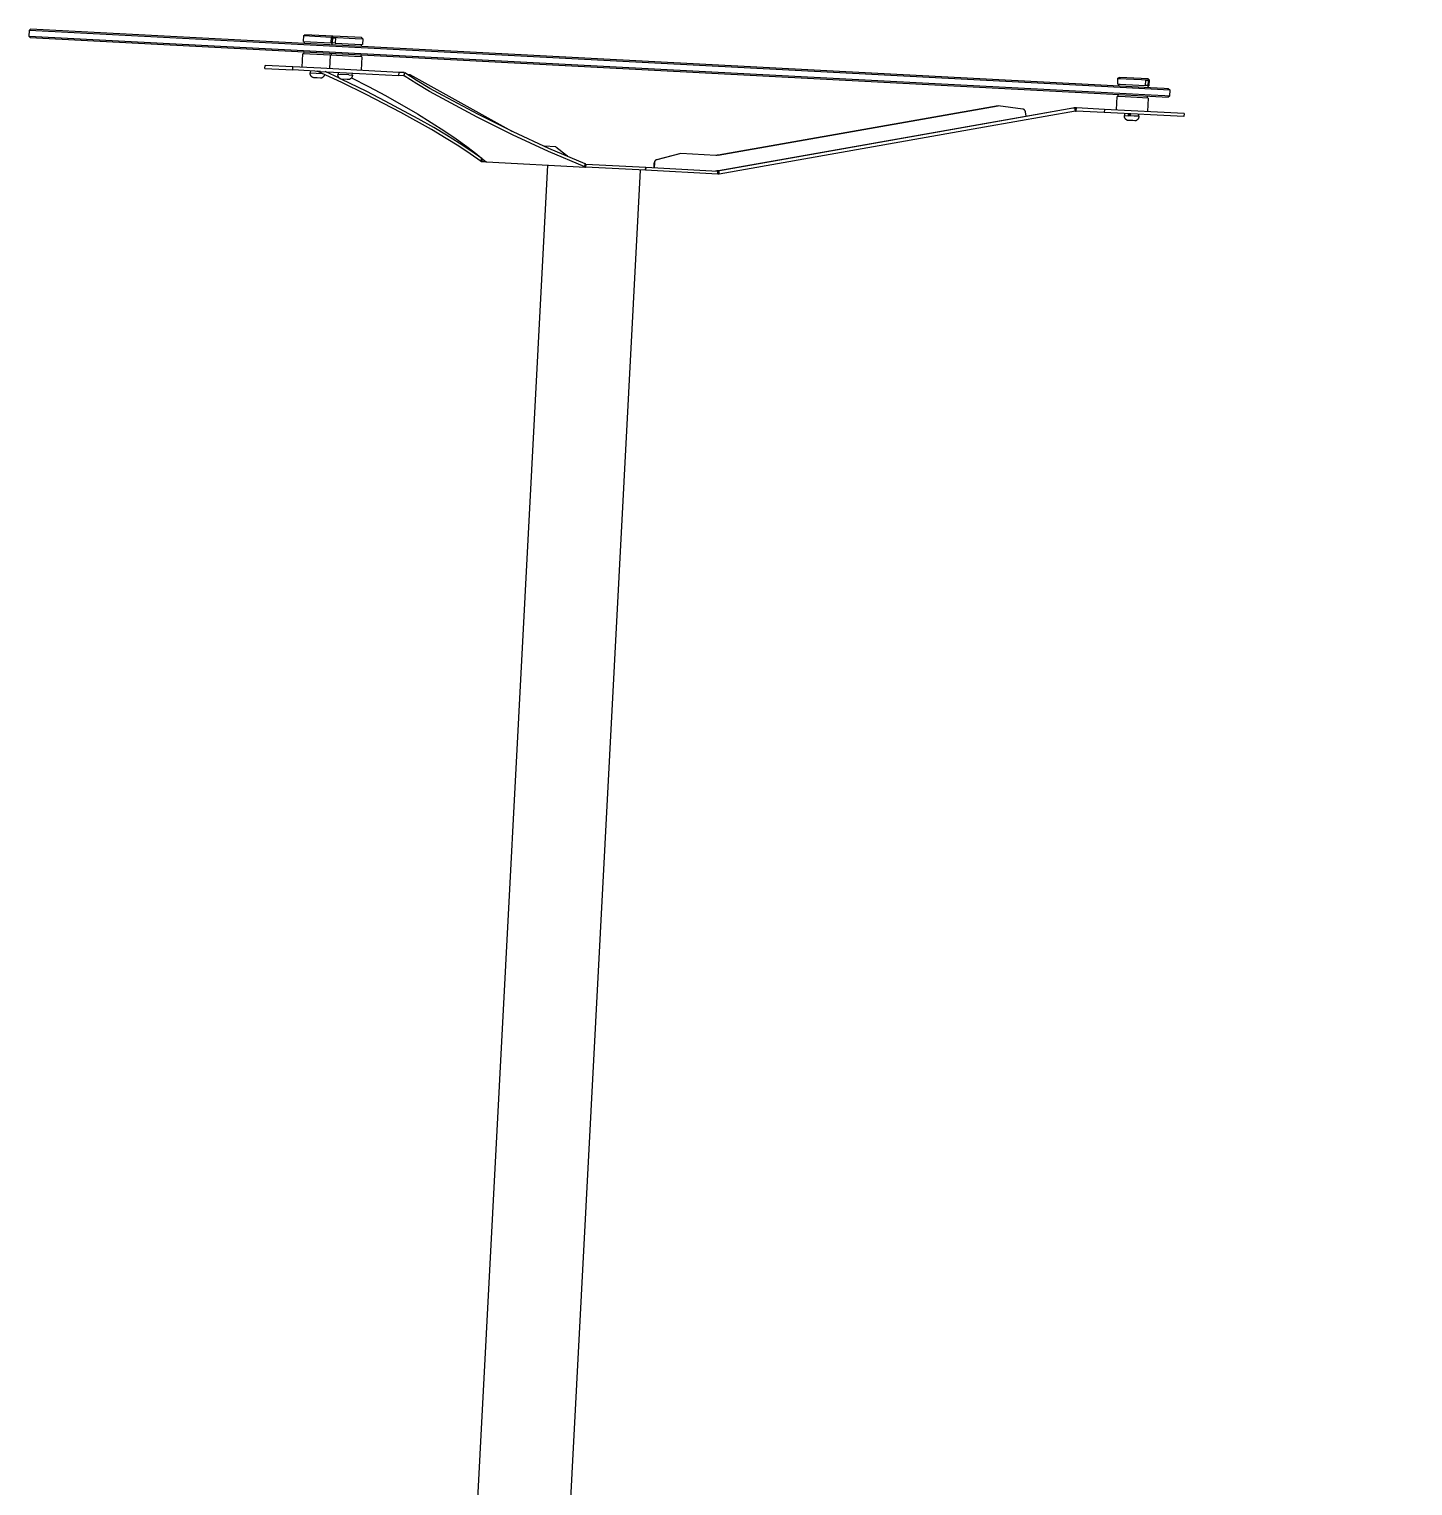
# Model space of a CAD drawing. Header units: millimetres. Extents: x 492 to 7139, y 278 to 5201.
# Drawn here: x 3445 to 4778, y 3629 to 5032 of the extents above; entities that cross this region are included whole.
import ezdxf

# ---------------------------------------------------------------- set-up
doc = ezdxf.new("R2010")
doc.units = ezdxf.units.MM
doc.layers.add('ZANO_R', color=7, linetype='Continuous', lineweight=0)
doc.layers.add('ZANO_W', color=1, linetype='Continuous', lineweight=0)
doc.styles.get("Standard").update_dxf_attribs({"font": 'arial.ttf'})
doc.dimstyles.new('pl i ang', dxfattribs={"dimtxt": 50, "dimasz": 50, "dimexe": 1.25, "dimexo": 0.625, "dimgap": 10, "dimtad": 1, "dimtoh": 1, "dimtxsty": 'Standard', "dimcen": 2.5, "dimclrd": 1, "dimclre": 1, "dimclrt": 1, "dimadec": 0, "dimazin": 0, "dimtfac": 1, "dimtmove": 0, "dimatfit": 3, "dimfxl": 1, "dimarcsym": 1})

# ---------------------------------------------------------------- blocks, each defined once
blk = doc.blocks.new('*D401')
at = {"layer": 'ZANO_W', "color": 1, "lineweight": -2}
blk.add_arc((3923.3, 2788.6), 669.4, 3.4245, 83.5755, dxfattribs=at)
at = {"layer": 'ZANO_W', "color": 1}
for points in [[(3998.7, 3460.4), (3997.7, 3447.2), (3958.3, 3457.1)], [(4584.8, 2828.4), (4598.1, 2828.8), (4592.7, 2788.6)]]:
    blk.add_solid(points, dxfattribs=at)
at = {"layer": 'ZANO_W', "color": 1, "insert": (4431.1, 3270.5), "char_height": 40, "attachment_point": 5, "rotation": 313.5}
blk.add_mtext('87%%d', dxfattribs=at)

msp = doc.modelspace()

# ---------------------------------------------------------------- linework, layer by layer
at = {"layer": 'ZANO_R'}
for p, q in [((3445.3, 5025.4), (3445.6, 5031.4)), ((4478.2, 4971.3), (3445.3, 5025.4)), ((3446.2, 5024.4), (3445.3, 5025.4)), ((3445.6, 5031.4), (3446.6, 5032.4)), ((3445.6, 5031.4), (3445.6, 5031.4)), ((3445.6, 5031.4), (4478.5, 4977.3)), ((3446.2, 5024.4), (3446.2, 5024.4)), ((3446.2, 5024.4), (4477.3, 4970.3)), ((4477.7, 4978.3), (3446.6, 5032.4)), ((3709.6, 5020.6), (3709.9, 5026.1)), ((3709.9, 5026.1), (3710.9, 5027)), ((3709.9, 5026.1), (3736.6, 5024.7)), ((3709.9, 5026.1), (3709.9, 5026.1)), ((3709.9, 5026.1), (3709.9, 5026.1)), ((3709.9, 5026.1), (3709.9, 5026.1)), ((3709.9, 5026.1), (3709.9, 5026.1)), ((3709.9, 5026.1), (3709.9, 5026.1)), ((3709.9, 5026.1), (3709.9, 5026.1)), ((3709.9, 5026.1), (3709.9, 5026.1)), ((3709.9, 5026.1), (3709.9, 5026.1)), ((3737.7, 5025.6), (3710.9, 5027)), ((3710.9, 5027), (3710.9, 5027)), ((3736.3, 5019.2), (3736.6, 5024.7)), ((3736.6, 5024.7), (3737.7, 5025.6)), ((3736.6, 5024.7), (3759.5, 5023.5)), ((3737.4, 5019.1), (3737.7, 5024.1)), ((3759, 5024.5), (3737.7, 5025.6)), ((3737.7, 5024.1), (3740.3, 5024)), ((3740.3, 5024), (3740.1, 5019)), ((3765.6, 5024.2), (3759, 5024.5)), ((3759.5, 5023.5), (3766.6, 5023.1)), ((3765.6, 5024.2), (3766.6, 5023.1)), ((3709.6, 5020.6), (3736.3, 5019.2)), ((3709.6, 5020.6), (3709.6, 5020.6)), ((3709.6, 5020.6), (3709.6, 5020.6)), ((3709.6, 5020.6), (3709.6, 5020.6)), ((3709.6, 5020.6), (3709.6, 5020.6)), ((3709.6, 5020.6), (3709.6, 5020.6)), ((3709.6, 5020.6), (3709.6, 5020.6)), ((3709.6, 5020.6), (3709.6, 5020.6)), ((3710, 5008.6), (3710.1, 5010.6)), ((3710.5, 5018.5), (3710.6, 5020.5)), ((3736.3, 5019.2), (3736.3, 5019.2)), ((3736.3, 5019.2), (3736.3, 5019.2)), ((3736.3, 5019.2), (3736.3, 5019.2)), ((3736.3, 5019.2), (3736.3, 5019.2)), ((3736.3, 5019.2), (3736.3, 5019.2)), ((3736.3, 5019.2), (3736.4, 5019.2)), ((3736.4, 5019.2), (3736.4, 5019.2)), ((3736.4, 5019.2), (3736.6, 5019.2)), ((3736.6, 5019.2), (3737.4, 5019.1)), ((3737.2, 5017.1), (3737.3, 5019.1)), ((3738.3, 5019.1), (3737.4, 5019.1)), ((3740.1, 5019), (3738.3, 5019.1)), ((3740.1, 5019), (3759.2, 5018)), ((3759.2, 5018), (3766.3, 5017.6)), ((3765.3, 5017.7), (3765.2, 5015.7)), ((3766.6, 5023.1), (3766.3, 5017.6)), ((3672.5, 4994.5), (3672.7, 4997.5)), ((3699.4, 4996.1), (3672.7, 4997.5)), ((3699.2, 4993.1), (3699.4, 4996.1)), ((3726.2, 4994.7), (3699.4, 4996.1)), ((3708.3, 4995.6), (3709, 5008.6)), ((3709, 5008.6), (3709, 5008.6)), ((3735.7, 5007.2), (3709, 5008.6)), ((3735, 4994.2), (3735.7, 5007.2)), ((3758.6, 5006), (3735.7, 5007.2)), ((3736.7, 5007.2), (3736.8, 5009.1)), ((3765.7, 5005.6), (3758.6, 5006)), ((3764.8, 5007.7), (3764.7, 5005.7)), ((3765.7, 5005.6), (3765, 4992.7)), ((3672.5, 4994.5), (3699.2, 4993.1)), ((3726, 4991.7), (3699.2, 4993.1)), ((3716, 4990.2), (3727.6, 4989.6)), ((3716, 4990.2), (3716, 4990.2)), ((3716, 4990.1), (3716, 4990.2)), ((3716, 4989.9), (3716, 4990.1)), ((3716, 4989.7), (3716, 4989.9)), ((3716, 4989.6), (3716, 4989.7)), ((3716, 4989.4), (3716, 4989.6)), ((3716.1, 4989.2), (3716, 4989.4)), ((3716.1, 4989.1), (3716.1, 4989.2)), ((3716.1, 4988.9), (3716.1, 4989.1)), ((3716.1, 4988.8), (3716.1, 4988.9)), ((3716.2, 4988.6), (3716.1, 4988.8)), ((3716.2, 4988.5), (3716.2, 4988.6)), ((3716.3, 4988.3), (3716.2, 4988.5)), ((3716.4, 4988.2), (3716.3, 4988.3)), ((3716.4, 4988), (3716.4, 4988.2)), ((3716.5, 4987.9), (3716.4, 4988)), ((3716.5, 4990.2), (3716.6, 4992.2)), ((3716.6, 4987.7), (3716.5, 4987.9)), ((3716.6, 4987.6), (3716.6, 4987.7)), ((3716.7, 4987.4), (3716.6, 4987.6)), ((3716.8, 4987.3), (3716.7, 4987.4)), ((3716.9, 4987.2), (3716.8, 4987.3)), ((3717, 4987), (3716.9, 4987.2)), ((3717.1, 4986.9), (3717, 4987)), ((3717.2, 4986.8), (3717.1, 4986.9)), ((3717.3, 4986.7), (3717.2, 4986.8)), ((3717.4, 4986.6), (3717.3, 4986.7)), ((3717.6, 4986.5), (3717.4, 4986.6)), ((3717.7, 4986.3), (3717.6, 4986.5)), ((3717.8, 4986.2), (3717.7, 4986.3)), ((3717.9, 4986.1), (3717.8, 4986.2)), ((3718.1, 4986.1), (3717.9, 4986.1)), ((3718.2, 4986), (3718.1, 4986.1)), ((3718.3, 4985.9), (3718.2, 4986)), ((3718.5, 4985.8), (3718.3, 4985.9)), ((3718.6, 4985.7), (3718.5, 4985.8)), ((3718.8, 4985.7), (3718.6, 4985.7)), ((3719, 4985.7), (3718.8, 4985.7)), ((3719.6, 4985.6), (3719, 4985.7)), ((3722.9, 4985.4), (3719.6, 4985.6)), ((3722.3, 4991.9), (3722.3, 4991.9)), ((3722.3, 4991.9), (3722.4, 4991.9)), ((3722.4, 4991.9), (3722.4, 4991.9)), ((3722.4, 4991.9), (3722.5, 4991.9)), ((3722.5, 4991.9), (3722.5, 4991.8)), ((3722.5, 4991.8), (3722.6, 4991.8)), ((3722.6, 4991.8), (3722.6, 4991.8)), ((3722.6, 4991.8), (3722.7, 4991.8)), ((3722.7, 4991.8), (3722.7, 4991.9)), ((3746.5, 4980.9), (3722.7, 4991.8)), ((3726, 4985.3), (3722.9, 4985.4)), ((3726, 4991.7), (3801.1, 4987.8)), ((3726.6, 4985.2), (3726, 4985.3)), ((3801.3, 4990.7), (3726.2, 4994.7)), ((3726.7, 4985.2), (3726.6, 4985.2)), ((3726.8, 4985.2), (3726.7, 4985.2)), ((3726.9, 4985.3), (3726.8, 4985.2)), ((3726.8, 4985.2), (3726.8, 4985.2)), ((3726.8, 4985.2), (3726.8, 4985.2)), ((3726.8, 4985.2), (3726.8, 4985.2)), ((3726.8, 4985.2), (3726.8, 4985.2)), ((3727.1, 4985.4), (3726.9, 4985.3)), ((3727.2, 4985.4), (3727.1, 4985.4)), ((3727.4, 4985.5), (3727.2, 4985.4)), ((3727.5, 4985.6), (3727.4, 4985.5)), ((3727.6, 4985.6), (3727.5, 4985.6)), ((3727.8, 4985.7), (3727.6, 4985.6)), ((3727.9, 4985.8), (3727.8, 4985.7)), ((3728, 4985.9), (3727.9, 4985.8)), ((3728.2, 4986), (3728, 4985.9)), ((3728.3, 4986.1), (3728.2, 4986)), ((3728.4, 4986.2), (3728.3, 4986.1)), ((3728.5, 4986.3), (3728.4, 4986.2)), ((3728.6, 4986.4), (3728.5, 4986.3)), ((3728.7, 4986.5), (3728.6, 4986.4)), ((3728.9, 4986.6), (3728.7, 4986.5)), ((3729, 4986.8), (3728.9, 4986.6)), ((3729.1, 4986.9), (3729, 4986.8)), ((3729.2, 4987.1), (3729.1, 4987)), ((3729.1, 4987), (3729.1, 4986.9)), ((3729.3, 4987.3), (3729.2, 4987.1)), ((3729.4, 4987.4), (3729.3, 4987.3)), ((3729.5, 4987.6), (3729.4, 4987.4)), ((3729.6, 4987.8), (3729.5, 4987.7)), ((3729.5, 4987.7), (3729.5, 4987.6)), ((3729.7, 4988), (3729.6, 4987.8)), ((3729.8, 4988.3), (3729.7, 4988.1)), ((3729.7, 4988.1), (3729.7, 4988)), ((3729.8, 4988.6), (3729.8, 4988.4)), ((3729.8, 4988.4), (3729.8, 4988.3)), ((3744.4, 4985), (3730.4, 4991.5)), ((3753.4, 4988.3), (3742.8, 4988.8)), ((3742.8, 4988.6), (3742.8, 4988.8)), ((3742.8, 4988.5), (3742.8, 4988.6)), ((3742.8, 4988.3), (3742.8, 4988.5)), ((3742.8, 4988.2), (3742.8, 4988.3)), ((3742.8, 4988), (3742.8, 4988.2)), ((3742.8, 4987.8), (3742.8, 4988)), ((3742.8, 4987.7), (3742.8, 4987.8)), ((3742.9, 4987.5), (3742.8, 4987.7)), ((3742.9, 4987.4), (3742.9, 4987.5)), ((3742.9, 4987.2), (3742.9, 4987.4)), ((3743, 4987.1), (3742.9, 4987.2)), ((3743, 4986.9), (3743, 4987.1)), ((3743.1, 4986.8), (3743, 4986.9)), ((3743.2, 4986.6), (3743.1, 4986.8)), ((3743.2, 4988.8), (3743.3, 4990.8)), ((3743.2, 4986.5), (3743.2, 4986.6)), ((3743.3, 4986.3), (3743.2, 4986.5)), ((3743.4, 4986.2), (3743.3, 4986.3)), ((3743.5, 4986), (3743.4, 4986.2)), ((3743.6, 4985.9), (3743.5, 4986)), ((3743.7, 4985.8), (3743.6, 4985.9)), ((3743.8, 4985.6), (3743.7, 4985.8)), ((3743.9, 4985.5), (3743.8, 4985.6)), ((3744, 4985.4), (3743.9, 4985.5)), ((3744.1, 4985.3), (3744, 4985.4)), ((3744.2, 4985.2), (3744.1, 4985.3)), ((3744.3, 4985), (3744.2, 4985.2)), ((3744.4, 4984.9), (3744.3, 4985)), ((3744.6, 4984.8), (3744.4, 4984.9)), ((3744.7, 4984.7), (3744.6, 4984.8)), ((3744.8, 4984.7), (3744.7, 4984.7)), ((3745, 4984.6), (3744.8, 4984.7)), ((3745.1, 4984.5), (3745, 4984.6)), ((3745.2, 4984.4), (3745.1, 4984.5)), ((3745.4, 4984.3), (3745.2, 4984.4)), ((3745.5, 4984.3), (3745.4, 4984.3)), ((3751.6, 4983.9), (3745.5, 4984.3)), ((3770.6, 4972.2), (3746, 4984.2)), ((3752.9, 4983.9), (3751.6, 4983.9)), ((3753.4, 4983.8), (3752.9, 4983.9)), ((3753.4, 4988.3), (3756.7, 4988.1)), ((3753.5, 4983.8), (3753.4, 4983.8)), ((3753.7, 4983.9), (3753.5, 4983.8)), ((3753.5, 4983.8), (3753.5, 4983.8)), ((3753.5, 4983.8), (3753.5, 4983.8)), ((3753.5, 4983.8), (3753.5, 4983.8)), ((3753.5, 4983.8), (3753.5, 4983.8)), ((3753.5, 4983.8), (3753.5, 4983.8)), ((3753.5, 4983.8), (3753.5, 4983.8)), ((3753.8, 4984), (3753.7, 4983.9)), ((3754, 4984), (3753.8, 4984)), ((3754.1, 4984.1), (3754, 4984)), ((3754.3, 4984.2), (3754.1, 4984.1)), ((3754.4, 4984.2), (3754.3, 4984.2)), ((3754.5, 4984.3), (3754.4, 4984.2)), ((3754.7, 4984.4), (3754.5, 4984.3)), ((3754.8, 4984.5), (3754.7, 4984.4)), ((3754.9, 4984.6), (3754.8, 4984.5)), ((3755.1, 4984.7), (3754.9, 4984.6)), ((3755.2, 4984.8), (3755.1, 4984.7)), ((3755.3, 4984.9), (3755.2, 4984.8)), ((3755.4, 4985), (3755.3, 4984.9)), ((3755.5, 4985.1), (3755.4, 4985)), ((3755.6, 4985.3), (3755.5, 4985.1)), ((3755.7, 4985.4), (3755.6, 4985.3)), ((3755.8, 4985.5), (3755.7, 4985.4)), ((3755.9, 4985.7), (3755.8, 4985.5)), ((3756, 4985.8), (3755.9, 4985.7)), ((3755.9, 4985.6), (3772.3, 4977.1)), ((3756.1, 4985.9), (3756, 4985.8)), ((3756.2, 4986.1), (3756.1, 4985.9)), ((3756.3, 4986.2), (3756.2, 4986.1)), ((3756.4, 4990.1), (3756.3, 4988.1)), ((3756.4, 4986.5), (3756.3, 4986.4)), ((3756.3, 4986.4), (3756.3, 4986.2)), ((3756.5, 4986.7), (3756.4, 4986.5)), ((3756.6, 4987), (3756.5, 4986.8)), ((3756.5, 4986.8), (3756.5, 4986.7)), ((3756.7, 4987.4), (3756.6, 4987.3)), ((3756.6, 4987.3), (3756.6, 4987.1)), ((3756.6, 4987.1), (3756.6, 4987)), ((3756.7, 4988.1), (3756.7, 4987.9)), ((3756.7, 4987.9), (3756.7, 4987.8)), ((3756.7, 4987.8), (3756.7, 4987.6)), ((3756.7, 4987.6), (3756.7, 4987.4)), ((3801.3, 4990.7), (3801.1, 4987.8)), ((3806.4, 4987.5), (3801.1, 4987.8)), ((3801.3, 4990.7), (3801.3, 4990.7)), ((3801.3, 4990.7), (3801.3, 4990.7)), ((3806.6, 4990.5), (3801.3, 4990.7)), ((3806.6, 4990.5), (3806.4, 4987.5)), ((3806.4, 4987.5), (3806.4, 4987.5)), ((3806.4, 4987.5), (3806.4, 4987.5)), ((3806.4, 4987.5), (3806.4, 4987.5)), ((3806.4, 4987.5), (3806.5, 4987.5)), ((3806.5, 4987.5), (3806.5, 4987.5)), ((3806.5, 4987.5), (3806.5, 4987.5)), ((3806.5, 4987.5), (3806.5, 4987.5)), ((3806.5, 4987.5), (3806.5, 4987.5)), ((3806.5, 4987.5), (3806.5, 4987.5)), ((3806.5, 4987.5), (3806.5, 4987.4)), ((3806.5, 4987.4), (3806.5, 4987.4)), ((3806.5, 4987.4), (3806.5, 4987.4)), ((3806.5, 4987.4), (3806.5, 4987.4)), ((3806.5, 4987.4), (3806.5, 4987.4)), ((3806.5, 4987.4), (3806.6, 4987.4)), ((3806.6, 4990.5), (3806.6, 4990.5)), ((3806.6, 4990.5), (3806.6, 4990.5)), ((3806.6, 4990.5), (3806.7, 4990.5)), ((3806.6, 4987.4), (3807.1, 4990.3)), ((3806.6, 4987.4), (3806.6, 4987.4)), ((3806.6, 4987.4), (3806.6, 4987.4)), ((3806.6, 4987.4), (3806.6, 4987.4)), ((3806.6, 4987.4), (3806.6, 4987.4)), ((3806.6, 4987.4), (3806.6, 4987.4)), ((3818.7, 4979.8), (3806.6, 4987.4)), ((3806.7, 4990.5), (3806.7, 4990.5)), ((3806.7, 4990.5), (3806.7, 4990.4)), ((3806.7, 4990.4), (3806.8, 4990.4)), ((3806.8, 4990.4), (3806.8, 4990.4)), ((3806.8, 4990.4), (3806.8, 4990.4)), ((3806.8, 4990.4), (3806.9, 4990.4)), ((3806.9, 4990.4), (3806.9, 4990.4)), ((3806.9, 4990.4), (3806.9, 4990.4)), ((3806.9, 4990.4), (3807, 4990.4)), ((3807, 4990.4), (3807, 4990.3)), ((3807, 4990.3), (3807, 4990.3)), ((3807, 4990.3), (3807, 4990.3)), ((3807, 4990.3), (3807.1, 4990.3)), ((3819.1, 4982.7), (3807.1, 4990.3)), ((3812.5, 4988.2), (3810, 4988.3)), ((3810.6, 4988), (3812.5, 4988.2)), ((3910.5, 4933.9), (3812.5, 4988.2)), ((3831.4, 4975.3), (3819.1, 4982.7)), ((4494.1, 4979.5), (4494.3, 4985)), ((4494.3, 4985), (4494.3, 4985)), ((4494.3, 4985), (4494.3, 4985)), ((4494.3, 4985), (4495.4, 4985.9)), ((4494.3, 4985), (4494.3, 4985)), ((4494.3, 4985), (4494.3, 4985)), ((4494.3, 4985), (4494.4, 4985)), ((4494.4, 4985), (4494.5, 4985)), ((4494.5, 4985), (4494.9, 4984.9)), ((4494.9, 4984.9), (4496.6, 4984.9)), ((4502.8, 4985.5), (4495.4, 4985.9)), ((4496.6, 4984.9), (4502.2, 4984.6)), ((4502.2, 4984.6), (4524.3, 4983.4)), ((4523.4, 4984.5), (4502.8, 4985.5)), ((4520.9, 4978.1), (4521.1, 4983.1)), ((4521.1, 4983.1), (4523.5, 4982.9)), ((4523.5, 4982.9), (4523.2, 4977.9)), ((4523.4, 4984.5), (4524.3, 4983.4)), ((4524.3, 4983.4), (4524, 4977.9)), ((3770.1, 4969.3), (3746.5, 4980.9)), ((3803.4, 4952), (3770.1, 4969.3)), ((3788.4, 4963.1), (3770.6, 4972.2)), ((3772.3, 4977.1), (3788.5, 4968.3)), ((3788.5, 4968.3), (3819.3, 4950.7)), ((3830.9, 4972.4), (3818.7, 4979.8)), ((3843.4, 4965.5), (3830.9, 4972.4)), ((3843.8, 4968.4), (3831.4, 4975.3)), ((3877.4, 4950.4), (3843.8, 4968.4)), ((4477.3, 4970.3), (4542.7, 4966.9)), ((4525.5, 4975.8), (4477.7, 4978.3)), ((4526.1, 4968.8), (4478.2, 4971.3)), ((4478.5, 4977.3), (4544.1, 4973.9)), ((4492.8, 4954.5), (4493.4, 4967.5)), ((4501.3, 4967.1), (4493.4, 4967.5)), ((4494.1, 4979.5), (4494.1, 4979.5)), ((4494.1, 4979.5), (4494.1, 4979.5)), ((4494.1, 4979.5), (4494.1, 4979.5)), ((4494.1, 4979.5), (4494.1, 4979.5)), ((4494.1, 4979.5), (4494.1, 4979.5)), ((4494.1, 4979.5), (4494.2, 4979.5)), ((4494.2, 4979.5), (4494.6, 4979.5)), ((4494.4, 4967.4), (4494.5, 4969.4)), ((4494.6, 4979.5), (4496.3, 4979.4)), ((4495, 4977.4), (4495.1, 4979.4)), ((4496.3, 4979.4), (4501.9, 4979.1)), ((4501.9, 4979.1), (4520.9, 4978.1)), ((4522.3, 4978), (4520.9, 4978.1)), ((4523.2, 4977.9), (4522.3, 4978)), ((4522.5, 4968), (4522.4, 4966)), ((4523, 4978), (4522.9, 4976)), ((4523.2, 4977.9), (4524, 4977.9)), ((4538.7, 4975.1), (4525.5, 4975.8)), ((4539.3, 4968.1), (4526.1, 4968.8)), ((4542, 4975), (4538.7, 4975.1)), ((4542.7, 4967.9), (4539.3, 4968.1)), ((4542.9, 4974.9), (4542, 4975)), ((4543.5, 4967.9), (4542.7, 4967.9)), ((4543.8, 4967.9), (4542.7, 4966.9)), ((4543.1, 4974.9), (4542.9, 4974.9)), ((4543.1, 4974.9), (4543.1, 4974.9)), ((4543.1, 4974.9), (4543.1, 4974.9)), ((4543.1, 4974.9), (4543.1, 4974.9)), ((4543.1, 4974.9), (4543.1, 4974.9)), ((4543.1, 4974.9), (4544.1, 4973.9)), ((4543.7, 4967.9), (4543.5, 4967.9)), ((4543.8, 4967.9), (4543.7, 4967.9)), ((4543.7, 4967.9), (4543.7, 4967.9)), ((4544.1, 4973.9), (4543.8, 4967.9)), ((4543.8, 4967.9), (4543.8, 4967.9)), ((4543.8, 4967.9), (4543.8, 4967.9)), ((3820.1, 4946.1), (3788.4, 4963.1)), ((3876.9, 4947.5), (3843.4, 4965.5)), ((4109.1, 4911), (4378.7, 4958.5)), ((4378.8, 4958.5), (4109.2, 4911)), ((4452.8, 4956.5), (4365.3, 4941)), ((4453.3, 4953.5), (4365.8, 4938.1)), ((4378.7, 4958.5), (4378.8, 4958.5)), ((4402.6, 4955.3), (4378.8, 4958.5)), ((4402.7, 4955.3), (4402.6, 4955.3)), ((4402.8, 4955.3), (4402.7, 4955.3)), ((4402.9, 4955.2), (4402.8, 4955.3)), ((4403, 4955.2), (4402.9, 4955.2)), ((4403.1, 4955.2), (4403, 4955.2)), ((4403.2, 4955.1), (4403.1, 4955.2)), ((4403.3, 4955.1), (4403.2, 4955.1)), ((4403.4, 4955.1), (4403.3, 4955.1)), ((4403.5, 4955), (4403.4, 4955.1)), ((4403.6, 4955), (4403.5, 4955)), ((4403.7, 4954.9), (4403.6, 4955)), ((4403.8, 4954.8), (4403.7, 4954.9)), ((4403.7, 4954.9), (4403.7, 4954.9)), ((4403.9, 4954.8), (4403.8, 4954.8)), ((4404, 4954.7), (4403.9, 4954.8)), ((4404.1, 4954.7), (4404, 4954.7)), ((4404.2, 4954.6), (4404.1, 4954.7)), ((4404.2, 4954.5), (4404.2, 4954.6)), ((4404.3, 4954.4), (4404.2, 4954.5)), ((4404.4, 4954.4), (4404.3, 4954.4)), ((4404.4, 4954.3), (4404.4, 4954.4)), ((4404.5, 4954.2), (4404.4, 4954.3)), ((4404.6, 4954.1), (4404.5, 4954.2)), ((4404.7, 4954), (4404.6, 4954.1)), ((4404.6, 4954.1), (4404.6, 4954.1)), ((4404.7, 4953.9), (4404.7, 4954)), ((4404.8, 4953.8), (4404.7, 4953.9)), ((4404.8, 4953.7), (4404.8, 4953.8)), ((4404.9, 4953.6), (4404.8, 4953.7)), ((4404.9, 4953.5), (4404.9, 4953.6)), ((4405, 4953.4), (4404.9, 4953.5)), ((4405, 4953.3), (4405, 4953.4)), ((4405, 4953.2), (4405, 4953.3)), ((4405.1, 4953.1), (4405, 4953.2)), ((4405.1, 4953), (4405.1, 4953.1)), ((4405.9, 4948.6), (4450.7, 4956.6)), ((4450.7, 4956.6), (4452.8, 4956.5)), ((4454, 4956.5), (4452.1, 4956.6)), ((4452.8, 4956.5), (4453, 4956.5)), ((4453.3, 4953.5), (4452.8, 4956.5)), ((4453, 4956.5), (4453.2, 4956.5)), ((4453.2, 4956.5), (4453.4, 4956.5)), ((4453.3, 4953.5), (4453.4, 4953.5)), ((4453.4, 4956.5), (4453.6, 4956.5)), ((4453.4, 4953.5), (4453.5, 4953.5)), ((4453.5, 4953.5), (4453.6, 4953.5)), ((4453.6, 4956.5), (4453.8, 4956.5)), ((4453.6, 4953.5), (4453.7, 4953.5)), ((4453.7, 4953.5), (4453.8, 4953.5)), ((4453.8, 4956.5), (4454, 4956.5)), ((4453.8, 4953.5), (4453.9, 4953.5)), ((4453.9, 4953.5), (4454, 4953.5)), ((4454, 4953.5), (4454.2, 4956.5)), ((4454, 4956.5), (4454.2, 4956.5)), ((4481, 4952.1), (4454, 4953.5)), ((4481.2, 4955.1), (4454.2, 4956.5)), ((4481.2, 4955.1), (4481, 4952.1)), ((4558, 4951.1), (4481.2, 4955.1)), ((4523.4, 4965.9), (4501.3, 4967.1)), ((4523.4, 4965.9), (4522.7, 4952.9)), ((3832.8, 4935.7), (3803.4, 4952)), ((3819.3, 4950.7), (3832.6, 4942.5)), ((3835.1, 4937.5), (3820.1, 4946.1)), ((3832.6, 4942.5), (3845.9, 4934)), ((3911, 4930.6), (3876.9, 4947.5)), ((3911.5, 4933.5), (3877.4, 4950.4)), ((4108.7, 4896), (4405.9, 4948.4)), ((4365.3, 4941), (4109.5, 4895.8)), ((4405.1, 4952.9), (4405.1, 4953)), ((4405.1, 4952.8), (4405.1, 4952.9)), ((4405.9, 4948.4), (4405.1, 4952.8)), ((4557.8, 4948.1), (4481, 4952.1)), ((4500.5, 4949.1), (4504.2, 4948.9)), ((4500.5, 4948.9), (4500.5, 4949.1)), ((4500.5, 4948.8), (4500.5, 4948.9)), ((4500.5, 4948.6), (4500.5, 4948.8)), ((4500.5, 4948.5), (4500.5, 4948.6)), ((4500.5, 4948.3), (4500.5, 4948.5)), ((4500.5, 4948.1), (4500.5, 4948.3)), ((4500.6, 4948), (4500.5, 4948.1)), ((4500.6, 4947.8), (4500.6, 4948)), ((4500.6, 4947.7), (4500.6, 4947.8)), ((4500.7, 4947.5), (4500.6, 4947.7)), ((4500.7, 4947.3), (4500.7, 4947.5)), ((4500.8, 4947.2), (4500.7, 4947.3)), ((4500.8, 4947), (4500.8, 4947.2)), ((4500.9, 4946.9), (4500.8, 4947)), ((4500.9, 4949.1), (4501, 4951.1)), ((4501, 4946.7), (4500.9, 4946.9)), ((4501, 4946.6), (4501, 4946.7)), ((4501.1, 4946.5), (4501, 4946.6)), ((4501.2, 4946.3), (4501.1, 4946.5)), ((4501.3, 4946.2), (4501.2, 4946.3)), ((4501.4, 4946.1), (4501.3, 4946.2)), ((4501.5, 4945.9), (4501.4, 4946.1)), ((4501.6, 4945.8), (4501.5, 4945.9)), ((4501.7, 4945.7), (4501.6, 4945.8)), ((4501.8, 4945.6), (4501.7, 4945.7)), ((4501.9, 4945.4), (4501.8, 4945.6)), ((4502, 4945.3), (4501.9, 4945.4)), ((4502.2, 4945.2), (4502, 4945.3)), ((4502.3, 4945.1), (4502.2, 4945.2)), ((4502.4, 4945), (4502.3, 4945.1)), ((4502.5, 4944.9), (4502.4, 4945)), ((4502.7, 4944.9), (4502.5, 4944.9)), ((4502.8, 4944.8), (4502.7, 4944.9)), ((4503, 4944.7), (4502.8, 4944.8)), ((4503.1, 4944.6), (4503, 4944.7)), ((4503.2, 4944.5), (4503.1, 4944.6)), ((4505.3, 4944.4), (4503.2, 4944.5)), ((4510, 4948.6), (4504.2, 4948.9)), ((4504.4, 4948.9), (4504.5, 4950.9)), ((4508.7, 4944.3), (4505.3, 4944.4)), ((4505.5, 4948.8), (4505.6, 4950.8)), ((4506.2, 4950.8), (4506.1, 4948.8)), ((4510.5, 4944.2), (4508.7, 4944.3)), ((4513.3, 4948.4), (4510, 4948.6)), ((4511.1, 4944.1), (4510.5, 4944.2)), ((4511.2, 4944.1), (4511.1, 4944.1)), ((4511.4, 4944.2), (4511.2, 4944.1)), ((4511.2, 4944.1), (4511.2, 4944.1)), ((4511.2, 4944.1), (4511.2, 4944.1)), ((4511.2, 4944.1), (4511.2, 4944.1)), ((4511.2, 4944.1), (4511.2, 4944.1)), ((4511.2, 4944.1), (4511.2, 4944.1)), ((4511.5, 4944.2), (4511.4, 4944.2)), ((4511.7, 4944.3), (4511.5, 4944.2)), ((4511.8, 4944.4), (4511.7, 4944.3)), ((4512, 4944.4), (4511.8, 4944.4)), ((4512.1, 4944.5), (4512, 4944.4)), ((4512.3, 4944.6), (4512.1, 4944.5)), ((4512.4, 4944.7), (4512.3, 4944.6)), ((4512.5, 4944.8), (4512.4, 4944.7)), ((4512.7, 4944.9), (4512.5, 4944.8)), ((4512.8, 4945), (4512.7, 4944.9)), ((4512.9, 4945.1), (4512.8, 4945)), ((4513, 4945.2), (4512.9, 4945.1)), ((4513.1, 4945.3), (4513, 4945.2)), ((4513.3, 4945.4), (4513.1, 4945.3)), ((4514.2, 4948.4), (4513.3, 4948.4)), ((4513.4, 4945.6), (4513.3, 4945.4)), ((4513.5, 4945.7), (4513.4, 4945.6)), ((4513.6, 4945.8), (4513.5, 4945.7)), ((4513.7, 4945.9), (4513.6, 4945.8)), ((4513.8, 4946.2), (4513.7, 4946.1)), ((4513.7, 4946.1), (4513.7, 4945.9)), ((4513.9, 4946.4), (4513.8, 4946.2)), ((4514, 4946.5), (4513.9, 4946.4)), ((4514.1, 4950.4), (4514, 4948.4)), ((4514.1, 4946.8), (4514, 4946.6)), ((4514, 4946.6), (4514, 4946.5)), ((4514.2, 4946.9), (4514.1, 4946.8)), ((4514.4, 4948.4), (4514.2, 4948.4)), ((4514.3, 4947.3), (4514.2, 4947.1)), ((4514.2, 4947.1), (4514.2, 4946.9)), ((4514.4, 4947.6), (4514.3, 4947.4)), ((4514.3, 4947.4), (4514.3, 4947.3)), ((4514.5, 4948.4), (4514.4, 4948.4)), ((4514.5, 4948.2), (4514.4, 4948)), ((4514.4, 4948), (4514.4, 4947.9)), ((4514.4, 4947.9), (4514.4, 4947.7)), ((4514.4, 4947.7), (4514.4, 4947.6)), ((4514.5, 4948.4), (4514.5, 4948.4)), ((4514.5, 4948.4), (4514.5, 4948.4)), ((4514.5, 4948.4), (4514.5, 4948.4)), ((4514.5, 4948.4), (4514.5, 4948.4)), ((4514.5, 4948.4), (4514.5, 4948.2)), ((4558, 4951.1), (4557.8, 4948.1)), ((4557.8, 4948.1), (4557.8, 4948.1)), ((4557.8, 4948.1), (4557.8, 4948.1)), ((4558, 4951.1), (4558, 4951.1)), ((4558, 4951.1), (4558, 4951.1)), ((3847.2, 4927.1), (3832.8, 4935.7)), ((3847.5, 4930.1), (3835.1, 4937.5)), ((3845.9, 4934), (3856.8, 4926.6)), ((3859.1, 4919.6), (3847.2, 4927.1)), ((3859.7, 4922.5), (3847.5, 4930.1)), ((3856.8, 4926.6), (3867.1, 4919.2)), ((3945.5, 4914.6), (3911, 4930.6)), ((3946, 4917.5), (3911.5, 4933.5)), ((4365.8, 4938.1), (4110.1, 4892.8)), ((3870.3, 4912.2), (3859.1, 4919.6)), ((3870.9, 4915.1), (3859.7, 4922.5)), ((3867.1, 4919.2), (3876.7, 4911.8)), ((3880.7, 4904.9), (3870.3, 4912.2)), ((3881.4, 4907.7), (3870.9, 4915.1)), ((3876.7, 4911.8), (3881.1, 4908.2)), ((3952.6, 4918.9), (3941.6, 4919.5)), ((3980.5, 4899.6), (3945.5, 4914.6)), ((3981, 4902.5), (3946, 4917.5)), ((3952.6, 4918.9), (3963.1, 4911)), ((3963.1, 4911), (3963.1, 4911)), ((4073, 4912.6), (4049.8, 4906.5)), ((4073.1, 4912.6), (4049.9, 4906.5)), ((4073.1, 4912.6), (4073, 4912.6)), ((4106.9, 4910.8), (4073.1, 4912.6)), ((3876.3, 3591.2), (3945, 4901.3)), ((3880.7, 4904.8), (3881.2, 4907.7)), ((3880.8, 4904.8), (3880.7, 4904.8)), ((3880.9, 4904.8), (3880.8, 4904.8)), ((3880.8, 4904.8), (3880.8, 4904.8)), ((3880.9, 4904.7), (3880.9, 4904.8)), ((3881, 4904.7), (3880.9, 4904.7)), ((3880.9, 4904.7), (3880.9, 4904.7)), ((3881.1, 4904.7), (3881, 4904.7)), ((3881, 4904.7), (3881, 4904.7)), ((3881.1, 4908.2), (3885.5, 4904.6)), ((3881.2, 4904.7), (3881.1, 4904.7)), ((3881.1, 4904.7), (3881.1, 4904.7)), ((3881.2, 4907.7), (3881.3, 4907.7)), ((3881.3, 4907.7), (3881.2, 4907.7)), ((3881.2, 4907.7), (3881.2, 4907.7)), ((3881.2, 4904.6), (3881.2, 4904.7)), ((3881.3, 4904.6), (3881.2, 4904.6)), ((3881.3, 4907.7), (3881.3, 4907.7)), ((3881.3, 4907.7), (3881.3, 4907.7)), ((3881.3, 4907.7), (3881.3, 4907.7)), ((3881.3, 4907.7), (3881.4, 4907.7)), ((3881.4, 4907.7), (3881.3, 4907.7)), ((3881.3, 4907.7), (3881.3, 4907.7)), ((3881.3, 4907.7), (3881.3, 4907.7)), ((3881.3, 4907.7), (3881.3, 4907.7)), ((3881.3, 4907.7), (3881.3, 4907.7)), ((3881.4, 4904.6), (3881.3, 4904.6)), ((3881.3, 4904.6), (3881.3, 4904.6)), ((3881.4, 4907.7), (3881.4, 4907.7)), ((3881.4, 4907.7), (3881.4, 4907.6)), ((3881.4, 4907.6), (3881.4, 4907.7)), ((3881.4, 4907.7), (3881.4, 4907.7)), ((3881.5, 4907.7), (3881.4, 4907.7)), ((3881.4, 4907.7), (3881.4, 4907.7)), ((3881.4, 4907.7), (3881.4, 4907.7)), ((3881.4, 4907.7), (3881.4, 4907.7)), ((3881.4, 4907.7), (3881.4, 4907.7)), ((3881.4, 4907.7), (3881.4, 4907.7)), ((3881.4, 4907.7), (3881.4, 4907.7)), ((3881.4, 4907.7), (3881.4, 4907.7)), ((3881.4, 4907.7), (3881.4, 4907.7)), ((3881.4, 4907.7), (3881.4, 4907.7)), ((3881.4, 4907.7), (3881.4, 4907.7)), ((3881.4, 4907.7), (3881.4, 4907.7)), ((3881.4, 4907.6), (3881.5, 4907.6)), ((3881.5, 4907.6), (3881.4, 4907.6)), ((3881.4, 4907.6), (3881.4, 4907.6)), ((3881.4, 4907.6), (3881.4, 4907.6)), ((3881.5, 4907.6), (3881.4, 4904.6)), ((3885.8, 4904.4), (3881.4, 4904.6)), ((3881.5, 4907.6), (3881.5, 4907.7)), ((3881.5, 4907.7), (3881.5, 4907.7)), ((3881.5, 4907.6), (3881.5, 4907.6)), ((3881.5, 4907.6), (3881.9, 4907.6)), ((3881.5, 4907.6), (3881.5, 4907.6)), ((3881.5, 4907.6), (3881.5, 4907.6)), ((3881.5, 4907.6), (3881.5, 4907.6)), ((3881.5, 4907.6), (3881.5, 4907.6)), ((3881.5, 4907.6), (3881.5, 4907.6)), ((3881.5, 4907.6), (3881.5, 4907.6)), ((3881.5, 4907.6), (3881.5, 4907.6)), ((3881.5, 4907.6), (3881.5, 4907.6)), ((3885.3, 4904.7), (3885.3, 4904.6)), ((3885.3, 4904.6), (3885.3, 4904.5)), ((3885.4, 4904.5), (3885.3, 4904.6)), ((3885.3, 4904.5), (3885.4, 4904.5)), ((3885.4, 4904.5), (3885.4, 4904.5)), ((3885.4, 4904.5), (3885.5, 4904.5)), ((3885.5, 4904.5), (3885.4, 4904.5)), ((3885.4, 4904.5), (3885.4, 4904.5)), ((3885.4, 4904.5), (3885.4, 4904.5)), ((3885.5, 4904.6), (3885.5, 4904.6)), ((3885.5, 4904.6), (3885.5, 4904.5)), ((3885.5, 4904.5), (3885.5, 4904.5)), ((3885.5, 4904.5), (3885.5, 4904.5)), ((3885.5, 4904.5), (3885.6, 4904.4)), ((3885.6, 4904.4), (3885.5, 4904.5)), ((3885.5, 4904.5), (3885.5, 4904.5)), ((3885.5, 4904.5), (3885.5, 4904.5)), ((3885.5, 4904.5), (3885.5, 4904.5)), ((3885.5, 4904.5), (3885.6, 4904.5)), ((3885.6, 4904.5), (3885.6, 4904.5)), ((3885.6, 4904.5), (3885.6, 4904.5)), ((3885.6, 4904.5), (3885.6, 4904.5)), ((3885.6, 4904.5), (3885.6, 4904.5)), ((3885.6, 4904.5), (3885.7, 4904.4)), ((3885.6, 4904.4), (3885.6, 4904.4)), ((3885.6, 4904.4), (3885.6, 4904.4)), ((3885.6, 4904.4), (3885.7, 4904.4)), ((3885.7, 4904.4), (3885.6, 4904.4)), ((3885.6, 4904.4), (3885.6, 4904.4)), ((3885.7, 4904.4), (3885.7, 4904.4)), ((3885.7, 4904.4), (3885.8, 4904.4)), ((3885.7, 4904.4), (3885.7, 4904.4)), ((3885.7, 4904.4), (3885.7, 4904.4)), ((3885.7, 4904.4), (3885.7, 4904.4)), ((3885.7, 4904.4), (3885.7, 4904.4)), ((3885.7, 4904.4), (3885.7, 4904.4)), ((3885.7, 4904.4), (3885.7, 4904.4)), ((3885.8, 4904.4), (3885.8, 4904.4)), ((3885.8, 4904.4), (3885.8, 4904.4)), ((3885.8, 4904.4), (3981.3, 4899.4)), ((3963.1, 4911), (3963.2, 4910.9)), ((3963.2, 4910.9), (3963.2, 4910.9)), ((3963.2, 4910.9), (3963.3, 4910.8)), ((3963.3, 4910.8), (3963.3, 4910.7)), ((3963.3, 4910.7), (3963.4, 4910.7)), ((3963.4, 4910.7), (3963.4, 4910.6)), ((3963.4, 4910.6), (3963.5, 4910.5)), ((3963.5, 4910.5), (3963.5, 4910.5)), ((3963.5, 4910.5), (3963.5, 4910.4)), ((3963.5, 4910.4), (3963.6, 4910.3)), ((3963.6, 4910.3), (3963.6, 4910.3)), ((3963.6, 4910.3), (3963.6, 4910.2)), ((3963.6, 4910.2), (3963.7, 4910.1)), ((3963.7, 4910.1), (3963.7, 4910.1)), ((3963.7, 4910.1), (3963.7, 4910)), ((3963.7, 4910), (3963.7, 4909.9)), ((3963.7, 4909.9), (3963.8, 4909.8)), ((3963.8, 4909.8), (3963.8, 4909.7)), ((3980.5, 4899.6), (3981, 4902.5)), ((3980.6, 4899.6), (3980.5, 4899.6)), ((3980.6, 4899.5), (3980.6, 4899.6)), ((3980.7, 4899.5), (3980.6, 4899.5)), ((3980.7, 4899.6), (3981.1, 4902.5)), ((3980.8, 4899.5), (3980.7, 4899.6)), ((3980.7, 4899.6), (3980.7, 4899.6)), ((3980.7, 4899.5), (3980.8, 4899.5)), ((3980.8, 4899.5), (3980.7, 4899.5)), ((3980.8, 4899.5), (3980.8, 4899.5)), ((3980.8, 4899.5), (3980.9, 4899.5)), ((3980.9, 4899.5), (3980.8, 4899.5)), ((3980.8, 4899.5), (3980.8, 4899.5)), ((3980.9, 4899.5), (3980.8, 4899.5)), ((3980.9, 4899.5), (3980.9, 4899.5)), ((3980.9, 4899.5), (3981, 4899.4)), ((3981, 4899.4), (3980.9, 4899.5)), ((3980.9, 4899.5), (3980.9, 4899.5)), ((3981, 4899.4), (3980.9, 4899.5)), ((3981.1, 4902.5), (3981, 4902.5)), ((3981, 4902.5), (3981, 4902.5)), ((3981, 4899.4), (3981, 4899.4)), ((3981, 4899.4), (3981.1, 4899.4)), ((3981.1, 4899.4), (3981, 4899.4)), ((3981.1, 4899.4), (3981, 4899.4)), ((3981, 4899.4), (3981, 4899.4)), ((3981.2, 4902.5), (3981.1, 4902.5)), ((3981.1, 4902.4), (3981.1, 4902.5)), ((3981.1, 4899.4), (3981.1, 4899.4)), ((3981.2, 4899.4), (3981.1, 4899.4)), ((3981.1, 4899.4), (3981.1, 4899.4)), ((3981.2, 4902.4), (3981.2, 4902.5)), ((3981.2, 4902.5), (3981.2, 4902.5)), ((3981.3, 4902.4), (3981.2, 4902.4)), ((3981.3, 4899.4), (3981.2, 4899.4)), ((3981.2, 4899.4), (3981.2, 4899.4)), ((3981.4, 4902.4), (3981.3, 4902.4)), ((3981.3, 4902.4), (3981.3, 4902.4)), ((3981.3, 4902.4), (3981.3, 4902.4)), ((3981.4, 4899.4), (3981.3, 4899.4)), ((3981.5, 4902.4), (3981.4, 4902.4)), ((3981.4, 4902.4), (3981.4, 4902.4)), ((3981.4, 4902.4), (3981.4, 4902.4)), ((3981.5, 4902.4), (3981.4, 4899.4)), ((4039.2, 4896.4), (3981.4, 4899.4)), ((3981.5, 4902.4), (4039.3, 4899.4)), ((3981.5, 4902.4), (3981.5, 4902.4)), ((4039.2, 4896.4), (4039.3, 4899.4)), ((4039.3, 4899.4), (4039.2, 4896.4)), ((4039.3, 4899.4), (4108.9, 4895.7)), ((4039.3, 4899.4), (4039.3, 4899.4)), ((4047.3, 4898.9), (4047.5, 4903.7)), ((4047.6, 4903.7), (4047.4, 4898.9)), ((4047.6, 4903.8), (4047.5, 4903.7)), ((4047.7, 4904.4), (4047.6, 4904.3)), ((4047.6, 4904.3), (4047.6, 4904.2)), ((4047.6, 4904.2), (4047.6, 4904.1)), ((4047.6, 4904.1), (4047.6, 4904)), ((4047.6, 4904), (4047.6, 4903.9)), ((4047.7, 4903.9), (4047.6, 4903.8)), ((4047.6, 4903.9), (4047.6, 4903.8)), ((4047.6, 4903.8), (4047.6, 4903.7)), ((4047.8, 4904.7), (4047.7, 4904.6)), ((4047.7, 4904.6), (4047.7, 4904.5)), ((4047.7, 4904.5), (4047.7, 4904.4)), ((4047.8, 4904.4), (4047.7, 4904.3)), ((4047.7, 4904.3), (4047.7, 4904.2)), ((4047.7, 4904.2), (4047.7, 4904.1)), ((4047.7, 4904.1), (4047.7, 4904)), ((4047.7, 4904), (4047.7, 4903.9)), ((4047.9, 4904.9), (4047.8, 4904.8)), ((4047.8, 4904.8), (4047.8, 4904.7)), ((4047.9, 4904.7), (4047.8, 4904.6)), ((4047.8, 4904.6), (4047.8, 4904.5)), ((4047.8, 4904.5), (4047.8, 4904.4)), ((4048, 4905.1), (4047.9, 4905)), ((4048, 4905), (4047.9, 4904.9)), ((4047.9, 4905), (4047.9, 4904.9)), ((4047.9, 4904.9), (4047.9, 4904.8)), ((4047.9, 4904.8), (4047.9, 4904.7)), ((4048.1, 4905.3), (4048, 4905.2)), ((4048.1, 4905.2), (4048, 4905.1)), ((4048, 4905.2), (4048, 4905.1)), ((4048, 4905.1), (4048, 4905)), ((4048.2, 4905.4), (4048.1, 4905.4)), ((4048.1, 4905.4), (4048.1, 4905.3)), ((4048.2, 4905.3), (4048.1, 4905.2)), ((4048.3, 4905.5), (4048.2, 4905.4)), ((4048.3, 4905.4), (4048.2, 4905.4)), ((4048.2, 4905.4), (4048.2, 4905.3)), ((4048.4, 4905.7), (4048.3, 4905.6)), ((4048.4, 4905.6), (4048.3, 4905.5)), ((4048.3, 4905.6), (4048.3, 4905.5)), ((4048.3, 4905.5), (4048.3, 4905.4)), ((4048.5, 4905.7), (4048.4, 4905.6)), ((4048.5, 4905.7), (4048.4, 4905.7)), ((4048.6, 4905.9), (4048.5, 4905.8)), ((4048.6, 4905.8), (4048.5, 4905.7)), ((4048.5, 4905.8), (4048.5, 4905.7)), ((4048.5, 4905.7), (4048.5, 4905.7)), ((4048.7, 4905.9), (4048.6, 4905.8)), ((4048.7, 4905.9), (4048.6, 4905.9)), ((4048.8, 4906), (4048.7, 4905.9)), ((4048.8, 4905.9), (4048.7, 4905.9)), ((4048.9, 4906.1), (4048.8, 4906)), ((4048.9, 4906), (4048.8, 4905.9)), ((4049, 4906.2), (4048.9, 4906.1)), ((4049, 4906.1), (4048.9, 4906.1)), ((4048.9, 4906.1), (4048.9, 4906)), ((4048.9, 4906.1), (4048.9, 4906.1)), ((4049.1, 4906.2), (4049, 4906.1)), ((4049.1, 4906.2), (4049, 4906.2)), ((4049.2, 4906.3), (4049.1, 4906.2)), ((4049.2, 4906.2), (4049.1, 4906.2)), ((4049.3, 4906.3), (4049.2, 4906.2)), ((4049.3, 4906.3), (4049.2, 4906.3)), ((4049.4, 4906.4), (4049.3, 4906.3)), ((4049.4, 4906.3), (4049.3, 4906.3)), ((4049.5, 4906.4), (4049.4, 4906.3)), ((4049.5, 4906.4), (4049.4, 4906.4)), ((4049.6, 4906.4), (4049.5, 4906.4)), ((4049.6, 4906.4), (4049.5, 4906.4)), ((4049.7, 4906.5), (4049.6, 4906.4)), ((4049.7, 4906.4), (4049.6, 4906.4)), ((4049.8, 4906.5), (4049.7, 4906.4)), ((4049.8, 4906.5), (4049.7, 4906.5)), ((4049.9, 4906.5), (4049.8, 4906.5)), ((4049.9, 4906.5), (4049.8, 4906.5)), ((4107.2, 4910.8), (4106.9, 4910.8)), ((4107.4, 4910.8), (4107.1, 4910.8)), ((4107.6, 4910.8), (4107.2, 4910.8)), ((4107.8, 4910.8), (4107.4, 4910.8)), ((4107.9, 4910.8), (4107.6, 4910.8)), ((4108.1, 4910.9), (4107.8, 4910.8)), ((4108.2, 4910.9), (4107.9, 4910.8)), ((4108.4, 4910.9), (4108.1, 4910.9)), ((4108.5, 4910.9), (4108.2, 4910.9)), ((4108.8, 4910.9), (4108.4, 4910.9)), ((4108.9, 4910.9), (4108.5, 4910.9)), ((4109.1, 4911), (4108.8, 4910.9)), ((4109.2, 4911), (4108.9, 4910.9)), ((4109.2, 4911), (4109.1, 4911)), ((4033.8, 4896.6), (3923.8, 2798.1)), ((4108.7, 4892.7), (4039.2, 4896.4)), ((4039.2, 4896.4), (4039.2, 4896.4)), ((4106.6, 4895.8), (4106.9, 4895.8)), ((4106.9, 4895.8), (4107.2, 4895.8)), ((4107.2, 4895.8), (4107.5, 4895.8)), ((4107.5, 4895.8), (4107.8, 4895.9)), ((4109.5, 4895.8), (4107.7, 4895.8)), ((4107.8, 4895.9), (4108.1, 4895.9)), ((4108.1, 4895.9), (4108.4, 4895.9)), ((4108.4, 4895.9), (4108.7, 4896)), ((4108.7, 4892.7), (4108.9, 4895.7)), ((4108.9, 4892.7), (4108.7, 4892.7)), ((4108.9, 4895.7), (4109, 4895.7)), ((4109.1, 4892.7), (4108.9, 4892.7)), ((4109, 4895.7), (4109.1, 4895.7)), ((4109.1, 4895.7), (4109.1, 4895.7)), ((4109.1, 4895.7), (4109.2, 4895.7)), ((4109.3, 4892.7), (4109.1, 4892.7)), ((4109.2, 4895.7), (4109.3, 4895.7)), ((4109.3, 4895.7), (4109.4, 4895.7)), ((4109.4, 4892.7), (4109.3, 4892.7)), ((4109.4, 4895.7), (4109.5, 4895.7)), ((4109.6, 4892.7), (4109.4, 4892.7)), ((4109.5, 4895.8), (4110.1, 4892.8)), ((4109.5, 4895.8), (4109.5, 4895.7)), ((4109.5, 4895.7), (4110, 4892.8)), ((4109.8, 4892.8), (4109.6, 4892.7)), ((4110, 4892.8), (4109.8, 4892.8)), ((4110.1, 4892.8), (4110, 4892.8))]:
    msp.add_line(p, q, dxfattribs=at)

# ---------------------------------------------------------------- dimensions: what is measured, and where the dimension line sits
at = {"layer": 'ZANO_W'}
dim = msp.add_angular_dim_2l(base=(4508.7, 3113.2), line1=((4033.8, 4896.6), (3923.8, 2798.1)), line2=((4778.4, 2788.6), (4138.4, 2788.6)), dimstyle='pl i ang', override={"dimtxt": 40, "dimasz": 40, "dimexe": 10, "dimexo": 10, "dimtoh": 0, "dimdec": 0, "dimtdec": 0, "dimtmove": 1}, dxfattribs=at)
dim.commit()
dim.dimension.update_dxf_attribs({"geometry": '*D401', "text_midpoint": (4431.1, 3270.5)})

doc.saveas('drawing.dxf')
